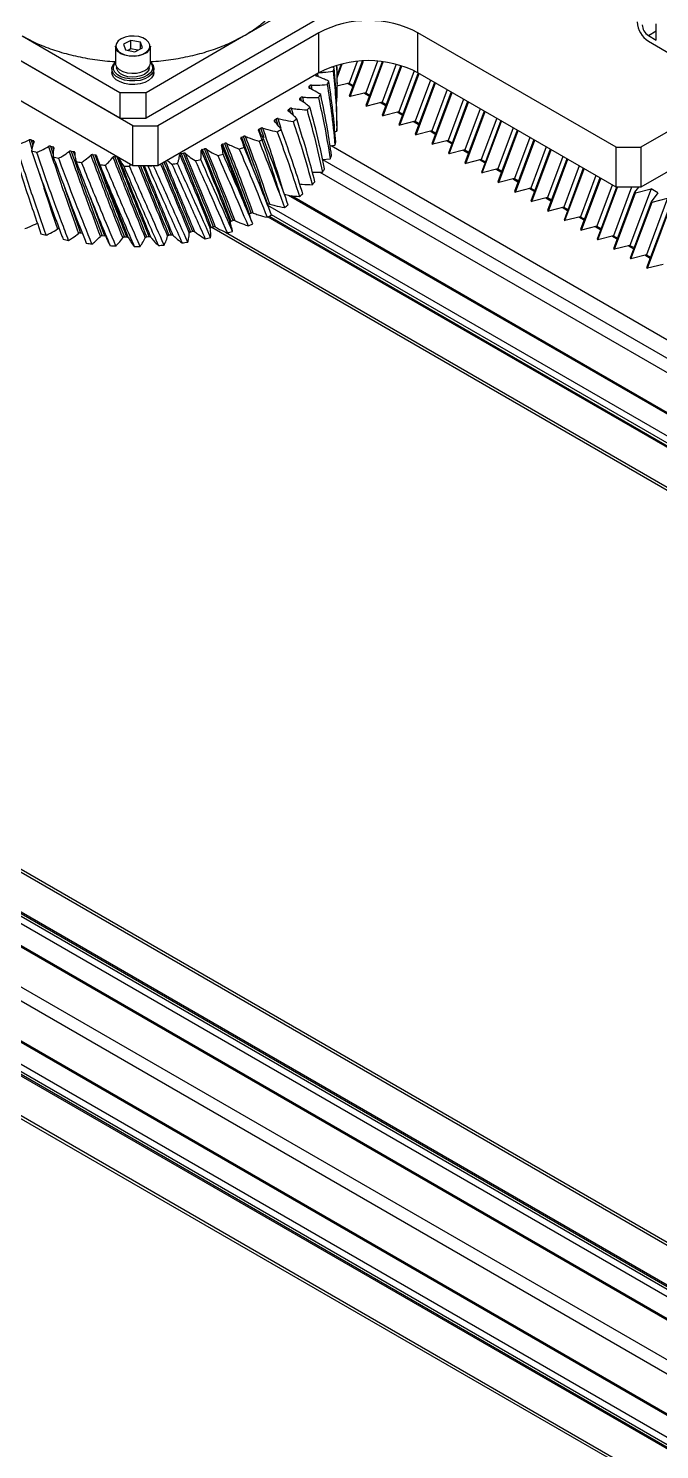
# Model space of a CAD drawing. Header units: millimetres. Extents: x 0 to 597, y 0 to 420.
# Drawn here: x 119.6 to 131.6, y 106.64 to 133.67 of the extents above; entities that cross this region are included whole.
import ezdxf

# ---------------------------------------------------------------- set-up
doc = ezdxf.new("R2010")
doc.units = ezdxf.units.MM

msp = doc.modelspace()

# ---------------------------------------------------------------- linework, layer by layer
at = {"color": 7, "linetype": 'Continuous', "lineweight": 25}
for p, q in [((123.72, 133.538), (125.576, 134.61)), ((121.584, 131.816), (117.342, 134.265)), ((121.334, 131.96), (117.592, 134.12)), ((125.576, 134.12), (121.835, 131.96)), ((136.127, 134.224), (131.248, 131.407)), ((125.12, 133.584), (122.056, 131.816)), ((123.691, 133.522), (123.706, 133.53)), ((123.706, 133.53), (123.72, 133.538)), ((125.12, 132.822), (125.12, 133.584)), ((130.777, 131.407), (127.005, 133.584)), ((127.005, 132.822), (127.005, 133.584)), ((131.389, 133.53), (131.54, 133.443)), ((131.54, 133.443), (131.54, 133.753)), ((121.584, 131.053), (117.342, 133.503)), ((119.477, 133.522), (121.334, 132.45)), ((121.251, 133.326), (121.251, 133.005)), ((121.546, 133.439), (121.403, 133.366)), ((121.403, 133.366), (121.442, 133.258)), ((121.546, 133.276), (121.493, 133.248)), ((121.727, 133.404), (121.546, 133.439)), ((121.546, 133.276), (121.546, 133.439)), ((121.676, 133.251), (121.546, 133.276)), ((121.623, 133.223), (121.765, 133.296)), ((121.765, 133.296), (121.727, 133.404)), ((121.727, 133.277), (121.727, 133.404)), ((121.835, 132.45), (123.691, 133.522)), ((121.918, 133.005), (121.918, 133.326)), ((136.127, 133.462), (131.248, 130.645)), ((131.389, 133.421), (131.88, 133.138)), ((121.442, 133.258), (121.623, 133.223)), ((125.467, 132.723), (125.567, 132.993)), ((125.852, 133.038), (125.698, 132.624)), ((125.947, 133.045), (125.699, 132.379)), ((125.717, 132.369), (125.969, 133.046)), ((126.235, 133.041), (126.012, 132.443)), ((126.325, 133.033), (126.013, 132.197)), ((126.031, 132.187), (126.345, 133.03)), ((121.184, 132.896), (121.184, 132.83)), ((121.275, 132.933), (121.275, 132.917)), ((121.894, 132.917), (121.894, 132.933)), ((121.984, 132.83), (121.984, 132.896)), ((125.12, 132.822), (122.056, 131.053)), ((125.059, 132.783), (125.062, 132.789)), ((125.414, 132.917), (125.369, 132.934)), ((125.462, 132.87), (125.462, 132.96)), ((125.544, 132.987), (125.467, 132.78)), ((125.467, 132.617), (125.467, 132.87)), ((126.595, 132.984), (126.326, 132.262)), ((126.679, 132.96), (126.328, 132.016)), ((126.345, 132.006), (126.699, 132.955)), ((126.932, 132.862), (126.641, 132.08)), ((127.009, 132.82), (126.642, 131.835)), ((126.659, 131.824), (127.027, 132.81)), ((130.777, 130.645), (127.005, 132.822)), ((121.334, 132.45), (121.835, 132.45)), ((121.334, 132.45), (121.334, 131.96)), ((121.835, 131.96), (121.835, 132.45)), ((124.932, 132.549), (124.949, 132.575)), ((124.932, 132.549), (124.936, 132.525)), ((125.698, 132.624), (125.465, 132.566)), ((125.766, 132.558), (125.665, 132.616)), ((125.698, 132.624), (125.774, 132.58)), ((127.247, 132.683), (126.955, 131.899)), ((127.323, 132.639), (126.956, 131.653)), ((126.974, 131.643), (127.341, 132.629)), ((127.561, 132.501), (127.269, 131.717)), ((127.638, 132.457), (127.27, 131.472)), ((151.852, 98.965), (94.001, 132.361)), ((124.758, 132.326), (124.78, 132.351)), ((125.699, 132.379), (125.717, 132.369)), ((126.012, 132.443), (125.717, 132.369)), ((126.08, 132.377), (125.979, 132.435)), ((126.012, 132.443), (126.088, 132.399)), ((126.013, 132.197), (126.031, 132.187)), ((126.326, 132.262), (126.031, 132.187)), ((126.394, 132.195), (126.293, 132.253)), ((126.326, 132.262), (126.403, 132.218)), ((127.288, 131.462), (127.655, 132.447)), ((127.876, 132.32), (127.583, 131.536)), ((127.952, 132.276), (127.585, 131.29)), ((127.602, 131.28), (127.969, 132.266)), ((151.852, 98.07), (93.216, 131.92)), ((151.852, 98.152), (93.263, 131.975)), ((151.852, 98.125), (93.263, 131.948)), ((121.334, 131.96), (121.835, 131.96)), ((124.279, 131.922), (124.311, 131.943)), ((124.539, 132.116), (124.566, 132.139)), ((124.539, 132.116), (124.547, 132.088)), ((126.328, 132.016), (126.345, 132.006)), ((126.641, 132.08), (126.345, 132.006)), ((126.709, 132.014), (126.608, 132.072)), ((126.641, 132.08), (126.717, 132.036)), ((128.19, 132.139), (127.898, 131.354)), ((128.266, 132.094), (127.899, 131.109)), ((127.916, 131.099), (128.284, 132.084)), ((128.504, 131.957), (128.212, 131.173)), ((128.58, 131.913), (128.213, 130.927)), ((151.852, 97.488), (92.688, 131.643)), ((151.852, 97.515), (92.735, 131.643)), ((151.852, 97.934), (93.216, 131.784)), ((121.584, 131.816), (122.056, 131.816)), ((121.584, 131.053), (121.584, 131.816)), ((122.056, 131.816), (122.056, 131.053)), ((123.981, 131.748), (124.017, 131.767)), ((125.425, 131.701), (125.466, 131.71)), ((125.467, 131.761), (125.467, 131.811)), ((126.642, 131.835), (126.659, 131.824)), ((126.955, 131.899), (126.659, 131.824)), ((127.023, 131.832), (126.922, 131.89)), ((126.955, 131.899), (127.031, 131.855)), ((126.956, 131.653), (126.974, 131.643)), ((127.269, 131.717), (126.974, 131.643)), ((127.337, 131.651), (127.236, 131.709)), ((127.269, 131.717), (127.345, 131.673)), ((128.231, 130.917), (128.598, 131.903)), ((128.818, 131.776), (128.526, 130.992)), ((128.895, 131.732), (128.527, 130.746)), ((128.545, 130.736), (128.912, 131.722)), ((119.648, 131.545), (119.688, 131.53)), ((120.018, 131.425), (120.061, 131.413)), ((122.904, 131.362), (122.949, 131.373)), ((123.289, 131.466), (123.331, 131.479)), ((123.649, 131.595), (123.688, 131.611)), ((125.335, 131.431), (125.428, 131.445)), ((154.329, 114.708), (125.355, 131.434)), ((127.27, 131.472), (127.288, 131.462)), ((127.583, 131.536), (127.288, 131.462)), ((127.651, 131.469), (127.551, 131.528)), ((127.583, 131.536), (127.66, 131.492)), ((129.133, 131.594), (128.84, 130.81)), ((129.209, 131.55), (128.842, 130.565)), ((128.859, 130.554), (129.227, 131.54)), ((129.447, 131.413), (129.155, 130.629)), ((129.523, 131.369), (129.156, 130.383)), ((130.777, 131.407), (131.248, 131.407)), ((130.777, 130.645), (130.777, 131.407)), ((131.248, 131.407), (131.248, 130.645)), ((120.41, 131.331), (120.455, 131.322)), ((120.818, 131.265), (120.865, 131.259)), ((121.017, 130.917), (120.892, 131.242)), ((121.237, 131.227), (121.286, 131.224)), ((121.289, 131.224), (121.286, 131.224)), ((122.239, 131.159), (122.325, 131.085)), ((122.501, 131.286), (122.547, 131.293)), ((125.192, 131.173), (125.336, 131.185)), ((127.585, 131.29), (127.602, 131.28)), ((127.898, 131.354), (127.602, 131.28)), ((127.966, 131.288), (127.865, 131.346)), ((127.898, 131.354), (127.974, 131.31)), ((127.899, 131.109), (127.916, 131.099)), ((128.212, 131.173), (127.916, 131.099)), ((128.28, 131.107), (128.179, 131.165)), ((128.212, 131.173), (128.288, 131.129)), ((129.174, 130.373), (129.541, 131.359)), ((129.761, 131.231), (129.469, 130.447)), ((129.838, 131.187), (129.47, 130.202)), ((129.488, 130.192), (129.855, 131.177)), ((151.783, 96.499), (91.915, 131.06)), ((121.519, 131.044), (121.545, 131.076)), ((122.056, 131.053), (121.584, 131.053)), ((123.414, 131.083), (123.429, 131.046)), ((128.213, 130.927), (128.231, 130.917)), ((128.526, 130.992), (128.231, 130.917)), ((128.594, 130.925), (128.493, 130.983)), ((128.526, 130.992), (128.603, 130.948)), ((130.075, 131.05), (129.783, 130.266)), ((130.152, 131.006), (129.785, 130.02)), ((129.802, 130.01), (130.169, 130.996)), ((130.39, 130.869), (130.098, 130.084)), ((128.527, 130.746), (128.545, 130.736)), ((128.84, 130.81), (128.545, 130.736)), ((128.908, 130.744), (128.808, 130.802)), ((128.84, 130.81), (128.917, 130.766)), ((128.842, 130.565), (128.859, 130.554)), ((129.155, 130.629), (128.859, 130.554)), ((129.223, 130.562), (129.122, 130.621)), ((129.155, 130.629), (129.231, 130.585)), ((130.466, 130.825), (130.099, 129.839)), ((130.116, 129.829), (130.484, 130.814)), ((130.704, 130.687), (130.412, 129.903)), ((130.781, 130.645), (130.413, 129.657)), ((130.431, 129.647), (130.802, 130.645)), ((131.07, 130.645), (130.726, 129.722)), ((131.248, 130.645), (130.777, 130.645)), ((131.441, 130.616), (131.04, 129.54)), ((131.199, 130.645), (131.128, 130.551)), ((131.146, 130.541), (131.441, 130.616)), ((131.571, 130.541), (131.441, 130.616)), ((151.783, 95.742), (91.915, 130.304)), ((121.273, 130.261), (121.259, 130.295)), ((124.147, 130.302), (151.852, 114.309)), ((124.538, 130.496), (151.807, 114.754)), ((124.602, 130.486), (151.783, 114.795)), ((129.156, 130.383), (129.174, 130.373)), ((129.469, 130.447), (129.174, 130.373)), ((129.537, 130.381), (129.436, 130.439)), ((129.469, 130.447), (129.545, 130.403)), ((131.128, 130.551), (130.727, 129.476)), ((130.745, 129.466), (131.146, 130.541)), ((131.442, 130.37), (131.042, 129.295)), ((131.059, 129.284), (131.46, 130.36)), ((131.146, 130.541), (131.128, 130.551)), ((131.755, 130.434), (131.355, 129.359)), ((131.571, 130.541), (131.442, 130.37)), ((131.46, 130.36), (131.442, 130.37)), ((131.46, 130.36), (131.755, 130.434)), ((151.807, 95.702), (91.938, 130.263)), ((123.394, 130.076), (123.435, 129.974)), ((123.836, 130.152), (123.799, 130.135)), ((124.154, 130.081), (151.783, 114.131)), ((124.179, 130.094), (151.807, 114.145)), ((124.217, 130.126), (151.807, 114.199)), ((129.47, 130.202), (129.488, 130.192)), ((129.783, 130.266), (129.488, 130.192)), ((129.851, 130.199), (129.75, 130.258)), ((129.783, 130.266), (129.86, 130.222)), ((129.785, 130.02), (129.802, 130.01)), ((130.098, 130.084), (129.802, 130.01)), ((130.166, 130.018), (130.065, 130.076)), ((130.098, 130.084), (130.174, 130.04)), ((131.757, 130.189), (131.356, 129.113)), ((131.373, 129.103), (131.774, 130.178)), ((151.852, 95.256), (92.056, 129.776)), ((120.634, 129.767), (120.587, 129.774)), ((122.725, 129.8), (122.679, 129.792)), ((123.119, 129.892), (123.075, 129.88)), ((123.087, 129.884), (151.817, 113.298)), ((123.491, 130.01), (123.45, 129.995)), ((123.865, 129.947), (123.848, 129.994)), ((130.099, 129.839), (130.116, 129.829)), ((130.412, 129.903), (130.116, 129.829)), ((130.48, 129.837), (130.379, 129.895)), ((130.412, 129.903), (130.488, 129.859)), ((151.783, 95.078), (91.915, 129.64)), ((151.807, 95.146), (91.938, 129.708)), ((151.807, 95.092), (91.938, 129.653)), ((121.049, 129.716), (121.001, 129.72)), ((121.471, 129.694), (121.423, 129.695)), ((121.896, 129.701), (121.848, 129.698)), ((122.316, 129.736), (122.268, 129.731)), ((130.413, 129.657), (130.431, 129.647)), ((130.726, 129.722), (130.431, 129.647)), ((130.794, 129.655), (130.693, 129.713)), ((130.726, 129.722), (130.802, 129.678)), ((130.727, 129.476), (130.745, 129.466)), ((131.04, 129.54), (130.745, 129.466)), ((131.108, 129.474), (131.008, 129.532)), ((131.04, 129.54), (131.117, 129.496)), ((131.042, 129.295), (131.059, 129.284)), ((131.355, 129.359), (131.059, 129.284)), ((131.423, 129.292), (131.322, 129.351)), ((131.355, 129.359), (131.431, 129.315)), ((131.356, 129.113), (131.373, 129.103)), ((131.669, 129.177), (131.373, 129.103)), ((151.783, 94.322), (91.915, 128.883)), ((91.949, 128.807), (151.817, 94.245))]:
    msp.add_line(p, q, dxfattribs=at)
at = {"color": 8, "linetype": 'Continuous', "lineweight": 25}
for p, q in [((131.389, 133.53), (131.54, 133.617)), ((125.076, 132.761), (125.072, 132.795)), ((125.108, 132.748), (125.102, 132.812)), ((124.958, 132.519), (124.949, 132.575)), ((124.995, 132.5), (124.982, 132.588)), ((151.852, 98.909), (93.918, 132.353)), ((124.794, 132.283), (124.78, 132.351)), ((124.837, 132.255), (124.815, 132.361)), ((124.279, 131.922), (124.293, 131.876)), ((124.349, 131.818), (124.311, 131.943)), ((124.406, 131.761), (124.349, 131.949)), ((124.589, 132.052), (124.566, 132.139)), ((124.639, 132.01), (124.603, 132.147)), ((123.981, 131.748), (124.006, 131.675)), ((124.079, 131.582), (124.017, 131.767)), ((119.609, 131.544), (119.663, 131.367)), ((119.648, 131.545), (119.68, 131.442)), ((119.699, 131.497), (119.688, 131.53)), ((120.018, 131.425), (120.07, 131.27)), ((120.076, 131.368), (120.061, 131.413)), ((123.272, 131.446), (123.414, 131.083)), ((123.649, 131.595), (123.849, 131.051)), ((151.852, 96.731), (92.032, 131.265)), ((120.481, 131.252), (120.455, 131.322)), ((125.194, 131.174), (151.901, 115.756)), ((125.14, 130.932), (151.783, 115.552)), ((121.049, 129.716), (120.762, 130.48)), ((121.502, 129.68), (121.273, 130.261)), ((123.347, 129.79), (151.783, 113.374))]:
    msp.add_line(p, q, dxfattribs=at)
at = {"color": 7, "linetype": 'Continuous', "lineweight": 25, "flags": 128}
for points in [[(121.918, 133.326), (121.914, 133.299), (121.89, 133.249), (121.842, 133.204), (121.776, 133.168), (121.695, 133.144), (121.606, 133.134), (121.516, 133.137), (121.43, 133.155), (121.356, 133.185), (121.299, 133.226), (121.263, 133.274), (121.251, 133.326)], [(121.519, 133.516), (121.435, 133.499), (121.362, 133.469), (121.306, 133.43), (121.27, 133.382), (121.258, 133.332), (121.27, 133.281), (121.305, 133.234), (121.361, 133.194), (121.433, 133.164), (121.517, 133.147), (121.606, 133.143), (121.693, 133.153), (121.772, 133.177), (121.837, 133.212), (121.884, 133.256), (121.908, 133.305), (121.908, 133.356), (121.884, 133.406), (121.838, 133.45), (121.773, 133.485), (121.694, 133.509), (121.607, 133.519), (121.519, 133.516)], [(121.918, 133.023), (121.929, 133.013), (121.968, 132.96), (121.984, 132.903), (121.975, 132.845), (121.941, 132.791), (121.884, 132.743), (121.809, 132.705), (121.72, 132.678), (121.622, 132.666), (121.522, 132.668), (121.425, 132.684), (121.339, 132.713), (121.268, 132.754), (121.217, 132.804), (121.189, 132.86), (121.186, 132.917), (121.208, 132.974), (121.251, 133.023)], [(121.918, 133.015), (121.943, 132.978), (121.957, 132.924), (121.949, 132.87), (121.917, 132.82), (121.864, 132.775), (121.794, 132.739), (121.711, 132.715), (121.619, 132.703), (121.526, 132.705), (121.436, 132.72), (121.355, 132.747), (121.289, 132.785), (121.242, 132.832), (121.216, 132.884), (121.213, 132.938), (121.233, 132.99), (121.251, 133.015)], [(121.251, 133.005), (121.254, 132.979), (121.278, 132.928), (121.325, 132.883), (121.391, 132.848), (121.472, 132.823), (121.561, 132.813), (121.651, 132.816)], [(121.651, 132.816), (121.737, 132.834), (121.811, 132.864), (121.869, 132.904), (121.905, 132.952), (121.918, 133.004), (121.918, 133.005)], [(121.984, 132.83), (121.975, 132.78), (121.941, 132.726), (121.884, 132.678), (121.809, 132.639), (121.72, 132.613), (121.622, 132.601), (121.522, 132.602), (121.425, 132.618), (121.339, 132.648), (121.268, 132.689), (121.217, 132.739), (121.189, 132.794), (121.184, 132.83)], [(121.894, 132.917), (121.886, 132.877), (121.855, 132.831), (121.803, 132.791), (121.735, 132.761), (121.655, 132.744), (121.569, 132.739), (121.485, 132.748), (121.409, 132.77), (121.346, 132.804), (121.301, 132.846), (121.278, 132.894), (121.275, 132.917)]]:
    msp.add_lwpolyline(points, dxfattribs=at)
at = {"color": 7, "linetype": 'Continuous', "lineweight": 25}
for centre, radius, start, end in [((126.063, 131.774), 2.041, 62.4913, 117.5087), ((131.638, 133.81), 0.461, 182.6042, 237.3955), ((131.528, 133.746), 0.256, 182.6069, 237.3927), ((126.063, 131.012), 2.041, 62.4913, 117.5087), ((124.05, 133.31), 1.42, 341.2618, 343.9105), ((123.852, 133.395), 1.635, 330.8048, 333.2198), ((123.56, 133.584), 1.983, 321.5002, 323.6183), ((122.881, 134.291), 2.966, 306.211, 307.8325), ((123.236, 133.875), 2.419, 313.3334, 315.1914), ((122.536, 134.807), 3.587, 299.959, 301.387), ((124.181, 131.761), 1.285, 357.7308, 0.008), ((121.979, 135.994), 4.901, 289.3907, 290.5513), ((122.231, 135.387), 4.243, 294.4024, 295.6797), ((124.108, 131.77), 1.36, 346.1505, 348.8754), ((121.276, 136.242), 5.163, 251.7326, 252.8565), ((121.449, 136.863), 5.808, 256.2558, 257.2907), ((121.539, 137.322), 6.275, 260.4991, 261.4819), ((121.604, 137.512), 6.467, 276.4021, 277.3651), ((121.665, 137.121), 6.072, 280.4952, 281.4996), ((121.788, 136.59), 5.526, 284.7926, 285.8634), ((123.948, 131.825), 1.529, 335.2582, 337.7807), ((121.578, 137.643), 6.599, 264.5561, 265.5062), ((121.584, 137.739), 6.695, 268.5048, 269.448), ((121.586, 137.72), 6.676, 272.4313, 273.0904), ((123.695, 131.964), 1.817, 325.4346, 327.6815), ((123.377, 132.214), 2.222, 316.7793, 318.7424), ((122.685, 133.044), 3.306, 302.6042, 304.1125), ((123.036, 132.571), 2.717, 309.2168, 310.9361), ((122.358, 133.604), 3.955, 296.7633, 298.1015), ((121.361, 134.995), 5.453, 253.7562, 254.838), ((121.861, 134.818), 5.268, 286.7655, 287.8706), ((122.081, 134.204), 4.616, 291.5297, 292.7374), ((121.5, 135.575), 6.049, 258.1482, 259.1542), ((121.551, 135.879), 6.357, 262.2893, 263.2675), ((121.58, 136.141), 6.621, 266.2933, 267.2442), ((121.585, 136.188), 6.669, 270.2219, 271.1689), ((121.592, 136.099), 6.58, 274.161, 275.1148), ((121.627, 135.813), 6.291, 278.1752, 279.1572), ((121.709, 135.384), 5.854, 282.3495, 283.3788)]:
    msp.add_arc(centre, radius, start, end, dxfattribs=at)
for points, knots in [([(123.72, 133.538), (123.807, 133.594), (123.983, 133.704), (124.196, 133.893), (124.368, 134.095), (124.49, 134.309), (124.56, 134.495), (124.569, 134.608), (124.572, 134.648)], [0, 0, 0, 0, 0.181088, 0.362175, 0.543261, 0.72435, 0.905436, 1, 1, 1, 1]), ([(119.477, 133.522), (119.573, 133.471), (119.764, 133.37), (120.092, 133.247), (120.442, 133.147), (120.812, 133.078), (121.085, 133.041), (121.233, 133.036), (121.251, 133.035)], [0, 0, 0, 0, 0.194495, 0.38899, 0.583486, 0.77798, 0.972476, 1, 1, 1, 1]), ([(121.918, 133.035), (121.936, 133.036), (122.084, 133.041), (122.356, 133.078), (122.726, 133.147), (123.076, 133.247), (123.404, 133.37), (123.596, 133.471), (123.691, 133.522)], [0, 0, 0, 0, 0.027525, 0.222019, 0.416515, 0.611009, 0.805504, 1, 1, 1, 1]), ([(125.059, 132.783), (125.059, 132.782), (125.058, 132.78), (125.058, 132.777), (125.059, 132.773), (125.061, 132.77), (125.064, 132.768), (125.068, 132.765), (125.072, 132.763), (125.074, 132.762)], [0, 0, 0, 0, 0.132915, 0.265718, 0.398621, 0.531523, 0.664346, 0.797232, 1, 1, 1, 1]), ([(125.312, 132.658), (125.285, 132.672), (125.21, 132.71), (125.127, 132.742), (125.074, 132.762)], [0, 0, 0, 0, 0.361471, 1, 1, 1, 1]), ([(125.13, 132.827), (125.156, 132.828), (125.245, 132.834), (125.332, 132.846), (125.394, 132.854)], [0, 0, 0, 0, 0.290815, 1, 1, 1, 1]), ([(125.394, 132.854), (125.411, 132.688), (125.449, 132.305), (125.46, 131.925), (125.466, 131.71)], [0, 0, 0, 0, 0.4355533, 1, 1, 1, 1]), ([(125.466, 131.811), (125.465, 131.964), (125.462, 132.332), (125.432, 132.701), (125.414, 132.917)], [0, 0, 0, 0, 0.416373, 1, 1, 1, 1]), ([(125.459, 132.959), (125.463, 132.846), (125.471, 132.618), (125.462, 132.391), (125.457, 132.276)], [0, 0, 0, 0, 0.4962481, 1, 1, 1, 1]), ([(124.932, 132.549), (124.932, 132.548), (124.931, 132.546), (124.93, 132.543), (124.93, 132.54), (124.931, 132.537), (124.934, 132.534), (124.937, 132.53), (124.94, 132.529), (124.942, 132.527)], [0, 0, 0, 0, 0.132878, 0.265791, 0.398617, 0.531487, 0.66439, 0.797242, 1, 1, 1, 1]), ([(125.157, 132.408), (125.133, 132.423), (125.066, 132.466), (124.991, 132.504), (124.942, 132.527)], [0, 0, 0, 0, 0.36147, 1, 1, 1, 1]), ([(124.982, 132.588), (124.98, 132.588), (124.976, 132.588), (124.971, 132.587), (124.965, 132.586), (124.961, 132.584), (124.956, 132.582), (124.952, 132.579), (124.95, 132.577), (124.949, 132.575)], [0, 0, 0, 0, 0.132815, 0.265739, 0.398513, 0.531432, 0.664441, 0.797208, 1, 1, 1, 1]), ([(124.982, 132.588), (125.018, 132.588), (125.117, 132.587), (125.216, 132.593), (125.279, 132.597)], [0, 0, 0, 0, 0.361481, 1, 1, 1, 1]), ([(125.279, 132.597), (125.307, 132.429), (125.371, 132.043), (125.407, 131.661), (125.428, 131.445)], [0, 0, 0, 0, 0.435554, 1, 1, 1, 1]), ([(125.442, 131.508), (125.429, 131.674), (125.4, 132.056), (125.344, 132.441), (125.312, 132.658)], [0, 0, 0, 0, 0.435554, 1, 1, 1, 1]), ([(124.758, 132.326), (124.757, 132.325), (124.756, 132.323), (124.754, 132.32), (124.754, 132.317), (124.755, 132.313), (124.756, 132.31), (124.759, 132.307), (124.762, 132.305), (124.764, 132.303)], [0, 0, 0, 0, 0.132785, 0.265649, 0.398631, 0.5315, 0.664349, 0.797196, 1, 1, 1, 1]), ([(124.952, 132.17), (124.932, 132.187), (124.874, 132.234), (124.807, 132.276), (124.764, 132.303)], [0, 0, 0, 0, 0.361475, 1, 1, 1, 1]), ([(124.815, 132.361), (124.813, 132.361), (124.809, 132.361), (124.804, 132.361), (124.798, 132.36), (124.793, 132.359), (124.789, 132.357), (124.784, 132.354), (124.782, 132.352), (124.78, 132.351)], [0, 0, 0, 0, 0.132901, 0.265731, 0.398606, 0.531479, 0.664373, 0.797263, 1, 1, 1, 1]), ([(124.815, 132.361), (124.851, 132.358), (124.949, 132.35), (125.049, 132.35), (125.112, 132.35)], [0, 0, 0, 0, 0.361464, 1, 1, 1, 1]), ([(125.112, 132.35), (125.151, 132.179), (125.239, 131.788), (125.301, 131.402), (125.336, 131.185)], [0, 0, 0, 0, 0.4355539, 1, 1, 1, 1]), ([(125.363, 131.246), (125.339, 131.414), (125.285, 131.799), (125.203, 132.188), (125.157, 132.408)], [0, 0, 0, 0, 0.4355527, 1, 1, 1, 1]), ([(124.279, 131.922), (124.278, 131.921), (124.276, 131.92), (124.273, 131.917), (124.271, 131.914), (124.271, 131.911), (124.271, 131.907), (124.272, 131.904), (124.274, 131.901), (124.275, 131.9)], [0, 0, 0, 0, 0.132842, 0.265626, 0.398586, 0.531405, 0.664265, 0.797204, 1, 1, 1, 1]), ([(124.349, 131.949), (124.347, 131.949), (124.343, 131.95), (124.338, 131.95), (124.332, 131.95), (124.327, 131.95), (124.322, 131.948), (124.316, 131.947), (124.313, 131.945), (124.311, 131.943)], [0, 0, 0, 0, 0.132925, 0.26577, 0.398571, 0.53147, 0.664315, 0.797212, 1, 1, 1, 1]), ([(124.349, 131.949), (124.382, 131.941), (124.475, 131.92), (124.572, 131.906), (124.633, 131.898)], [0, 0, 0, 0, 0.361469, 1, 1, 1, 1]), ([(124.539, 132.116), (124.538, 132.115), (124.536, 132.113), (124.534, 132.11), (124.533, 132.107), (124.533, 132.104), (124.534, 132.101), (124.536, 132.097), (124.539, 132.095), (124.54, 132.093)], [0, 0, 0, 0, 0.132853, 0.265691, 0.398571, 0.531474, 0.664374, 0.797234, 1, 1, 1, 1]), ([(124.7, 131.948), (124.683, 131.966), (124.636, 132.017), (124.577, 132.063), (124.54, 132.093)], [0, 0, 0, 0, 0.361473, 1, 1, 1, 1]), ([(124.603, 132.147), (124.601, 132.147), (124.598, 132.148), (124.592, 132.148), (124.586, 132.147), (124.581, 132.146), (124.576, 132.145), (124.571, 132.142), (124.568, 132.14), (124.566, 132.139)], [0, 0, 0, 0, 0.132838, 0.265829, 0.39861, 0.531527, 0.664473, 0.797308, 1, 1, 1, 1]), ([(124.603, 132.147), (124.638, 132.142), (124.734, 132.127), (124.833, 132.12), (124.896, 132.115)], [0, 0, 0, 0, 0.361472, 1, 1, 1, 1]), ([(125.048, 130.748), (125.003, 130.921), (124.9, 131.316), (124.772, 131.72), (124.7, 131.948)], [0, 0, 0, 0, 0.4355538, 1, 1, 1, 1]), ([(124.896, 132.115), (124.945, 131.942), (125.056, 131.544), (125.143, 131.153), (125.192, 130.933)], [0, 0, 0, 0, 0.435554, 1, 1, 1, 1]), ([(125.231, 130.992), (125.196, 131.162), (125.117, 131.551), (125.012, 131.947), (124.952, 132.17)], [0, 0, 0, 0, 0.435553, 1, 1, 1, 1]), ([(123.981, 131.748), (123.98, 131.747), (123.977, 131.746), (123.974, 131.743), (123.972, 131.74), (123.97, 131.737), (123.97, 131.734), (123.97, 131.73), (123.972, 131.727), (123.973, 131.726)], [0, 0, 0, 0, 0.132929, 0.265698, 0.398661, 0.531454, 0.664337, 0.79716, 1, 1, 1, 1]), ([(124.069, 131.563), (124.06, 131.583), (124.034, 131.639), (123.997, 131.692), (123.973, 131.726)], [0, 0, 0, 0, 0.361478, 1, 1, 1, 1]), ([(123.973, 131.726), (124.057, 131.486), (124.207, 131.059), (124.339, 130.642), (124.396, 130.458)], [0, 0, 0, 0, 0.559956, 1, 1, 1, 1]), ([(124.055, 131.769), (124.054, 131.77), (124.05, 131.771), (124.045, 131.772), (124.04, 131.772), (124.034, 131.772), (124.029, 131.771), (124.023, 131.769), (124.019, 131.768), (124.017, 131.767)], [0, 0, 0, 0, 0.132863, 0.26568, 0.398648, 0.531531, 0.664283, 0.797132, 1, 1, 1, 1]), ([(124.055, 131.769), (124.087, 131.76), (124.175, 131.733), (124.268, 131.712), (124.328, 131.699)], [0, 0, 0, 0, 0.361474, 1, 1, 1, 1]), ([(124.405, 131.745), (124.391, 131.764), (124.354, 131.817), (124.306, 131.868), (124.275, 131.9)], [0, 0, 0, 0, 0.361476, 1, 1, 1, 1]), ([(124.328, 131.699), (124.394, 131.518), (124.548, 131.101), (124.68, 130.696), (124.754, 130.467)], [0, 0, 0, 0, 0.4355548, 1, 1, 1, 1]), ([(124.816, 130.519), (124.762, 130.695), (124.636, 131.098), (124.488, 131.511), (124.405, 131.745)], [0, 0, 0, 0, 0.435553, 1, 1, 1, 1]), ([(124.633, 131.898), (124.691, 131.72), (124.825, 131.314), (124.935, 130.916), (124.997, 130.692)], [0, 0, 0, 0, 0.4355544, 1, 1, 1, 1]), ([(119.272, 131.484), (119.351, 131.231), (119.53, 130.649), (119.725, 130.081), (119.835, 129.76)], [0, 0, 0, 0, 0.435554, 1, 1, 1, 1]), ([(119.362, 131.447), (119.393, 131.458), (119.479, 131.487), (119.558, 131.522), (119.609, 131.544)], [0, 0, 0, 0, 0.361462, 1, 1, 1, 1]), ([(119.934, 129.732), (119.848, 129.978), (119.65, 130.542), (119.466, 131.121), (119.362, 131.447)], [0, 0, 0, 0, 0.4355532, 1, 1, 1, 1]), ([(119.648, 131.545), (119.646, 131.546), (119.643, 131.547), (119.638, 131.548), (119.632, 131.548), (119.626, 131.548), (119.621, 131.548), (119.615, 131.546), (119.611, 131.545), (119.609, 131.544)], [0, 0, 0, 0, 0.132816, 0.26568, 0.39852, 0.531395, 0.664292, 0.797176, 1, 1, 1, 1]), ([(119.703, 131.509), (119.695, 131.489), (119.673, 131.433), (119.664, 131.376), (119.657, 131.339)], [0, 0, 0, 0, 0.3614649, 1, 1, 1, 1]), ([(119.703, 131.509), (119.704, 131.51), (119.704, 131.512), (119.704, 131.516), (119.703, 131.519), (119.701, 131.522), (119.699, 131.525), (119.695, 131.528), (119.691, 131.529), (119.688, 131.53)], [0, 0, 0, 0, 0.132864, 0.265698, 0.398578, 0.531481, 0.664354, 0.79721, 1, 1, 1, 1]), ([(119.754, 131.308), (119.783, 131.321), (119.862, 131.355), (119.934, 131.396), (119.979, 131.421)], [0, 0, 0, 0, 0.361477, 1, 1, 1, 1]), ([(120.018, 131.425), (120.016, 131.426), (120.013, 131.426), (120.007, 131.427), (120.002, 131.427), (119.996, 131.427), (119.991, 131.426), (119.985, 131.424), (119.981, 131.422), (119.979, 131.421)], [0, 0, 0, 0, 0.132876, 0.26577, 0.398635, 0.531493, 0.664379, 0.797291, 1, 1, 1, 1]), ([(119.979, 131.421), (120.083, 131.109), (120.269, 130.55), (120.464, 130.006), (120.55, 129.767)], [0, 0, 0, 0, 0.559955, 1, 1, 1, 1]), ([(120.08, 131.393), (120.08, 131.394), (120.081, 131.397), (120.08, 131.4), (120.078, 131.403), (120.076, 131.406), (120.072, 131.408), (120.068, 131.411), (120.064, 131.412), (120.061, 131.413)], [0, 0, 0, 0, 0.13282, 0.265713, 0.398551, 0.531432, 0.664303, 0.79719, 1, 1, 1, 1]), ([(120.08, 131.393), (120.076, 131.373), (120.066, 131.316), (120.068, 131.258), (120.07, 131.221)], [0, 0, 0, 0, 0.361481, 1, 1, 1, 1]), ([(122.987, 131.367), (122.985, 131.368), (122.983, 131.37), (122.978, 131.372), (122.973, 131.373), (122.968, 131.374), (122.962, 131.374), (122.956, 131.374), (122.951, 131.373), (122.949, 131.373)], [0, 0, 0, 0, 0.132872, 0.26573, 0.398627, 0.531441, 0.664309, 0.797148, 1, 1, 1, 1]), ([(123.491, 130.01), (123.393, 130.261), (123.218, 130.709), (123.031, 131.17), (122.949, 131.373)], [0, 0, 0, 0, 0.559963, 1, 1, 1, 1]), ([(122.987, 131.367), (123.011, 131.352), (123.077, 131.309), (123.152, 131.271), (123.199, 131.247)], [0, 0, 0, 0, 0.361473, 1, 1, 1, 1]), ([(123.53, 130.008), (123.432, 130.259), (123.257, 130.705), (123.069, 131.165), (122.987, 131.367)], [0, 0, 0, 0, 0.559964, 1, 1, 1, 1]), ([(123.289, 131.466), (123.287, 131.465), (123.284, 131.464), (123.28, 131.462), (123.276, 131.459), (123.274, 131.457), (123.272, 131.454), (123.271, 131.45), (123.271, 131.447), (123.272, 131.446)], [0, 0, 0, 0, 0.132843, 0.26564, 0.398621, 0.531436, 0.664336, 0.797191, 1, 1, 1, 1]), ([(123.299, 131.274), (123.298, 131.295), (123.296, 131.352), (123.281, 131.409), (123.272, 131.446)], [0, 0, 0, 0, 0.361476, 1, 1, 1, 1]), ([(123.289, 131.466), (123.388, 131.214), (123.564, 130.764), (123.727, 130.327), (123.799, 130.135)], [0, 0, 0, 0, 0.5599547, 1, 1, 1, 1]), ([(123.37, 131.477), (123.368, 131.477), (123.365, 131.479), (123.36, 131.48), (123.355, 131.481), (123.35, 131.482), (123.344, 131.482), (123.338, 131.481), (123.333, 131.48), (123.331, 131.479)], [0, 0, 0, 0, 0.132889, 0.265732, 0.398608, 0.531451, 0.664279, 0.797188, 1, 1, 1, 1]), ([(123.836, 130.152), (123.746, 130.397), (123.584, 130.833), (123.408, 131.282), (123.331, 131.479)], [0, 0, 0, 0, 0.559963, 1, 1, 1, 1]), ([(123.37, 131.477), (123.397, 131.463), (123.471, 131.425), (123.553, 131.392), (123.606, 131.371)], [0, 0, 0, 0, 0.361469, 1, 1, 1, 1]), ([(123.875, 130.154), (123.785, 130.397), (123.623, 130.832), (123.447, 131.28), (123.37, 131.477)], [0, 0, 0, 0, 0.559963, 1, 1, 1, 1]), ([(123.606, 131.371), (123.687, 131.18), (123.873, 130.74), (124.043, 130.314), (124.139, 130.073)], [0, 0, 0, 0, 0.4355534, 1, 1, 1, 1]), ([(123.649, 131.595), (123.648, 131.594), (123.645, 131.593), (123.641, 131.591), (123.638, 131.588), (123.636, 131.585), (123.635, 131.582), (123.635, 131.578), (123.636, 131.575), (123.637, 131.574)], [0, 0, 0, 0, 0.13299, 0.265876, 0.398698, 0.531571, 0.664442, 0.797179, 1, 1, 1, 1]), ([(123.699, 131.405), (123.694, 131.426), (123.68, 131.483), (123.653, 131.538), (123.637, 131.574)], [0, 0, 0, 0, 0.361469, 1, 1, 1, 1]), ([(124.018, 130.632), (123.963, 130.767), (123.846, 131.059), (123.73, 131.35), (123.668, 131.506)], [0, 0, 0, 0, 0.464259, 1, 1, 1, 1]), ([(123.728, 131.611), (123.726, 131.612), (123.723, 131.613), (123.718, 131.614), (123.712, 131.615), (123.707, 131.615), (123.701, 131.615), (123.695, 131.614), (123.691, 131.612), (123.688, 131.611)], [0, 0, 0, 0, 0.132871, 0.265748, 0.39862, 0.531422, 0.664305, 0.797297, 1, 1, 1, 1]), ([(124.15, 130.317), (124.068, 130.556), (123.923, 130.982), (123.76, 131.419), (123.688, 131.611)], [0, 0, 0, 0, 0.5599625, 1, 1, 1, 1]), ([(124.221, 130.116), (124.149, 130.3), (123.984, 130.723), (123.802, 131.159), (123.699, 131.405)], [0, 0, 0, 0, 0.435553, 1, 1, 1, 1]), ([(123.728, 131.611), (123.757, 131.599), (123.839, 131.567), (123.927, 131.54), (123.983, 131.523)], [0, 0, 0, 0, 0.361473, 1, 1, 1, 1]), ([(124.189, 130.321), (124.107, 130.559), (123.962, 130.984), (123.799, 131.419), (123.728, 131.611)], [0, 0, 0, 0, 0.559963, 1, 1, 1, 1]), ([(123.983, 131.523), (124.058, 131.337), (124.229, 130.909), (124.381, 130.494), (124.467, 130.259)], [0, 0, 0, 0, 0.435554, 1, 1, 1, 1]), ([(124.539, 130.307), (124.476, 130.487), (124.329, 130.899), (124.163, 131.324), (124.069, 131.563)], [0, 0, 0, 0, 0.4355533, 1, 1, 1, 1]), ([(119.657, 131.339), (119.742, 131.091), (119.927, 130.55), (120.131, 129.992), (120.247, 129.681), (120.257, 129.654)], [0, 0, 0, 0, 0.435551, 0.952266, 1, 1, 1, 1]), ([(120.362, 129.634), (120.317, 129.751), (120.181, 130.108), (119.977, 130.665), (119.823, 131.11), (119.754, 131.308)], [0, 0, 0, 0, 0.214281, 0.649829, 1, 1, 1, 1]), ([(120.07, 131.221), (120.122, 131.078), (120.264, 130.693), (120.473, 130.145), (120.632, 129.744), (120.698, 129.579)], [0, 0, 0, 0, 0.25706, 0.692607, 1, 1, 1, 1]), ([(120.172, 131.197), (120.198, 131.212), (120.27, 131.251), (120.332, 131.296), (120.372, 131.325)], [0, 0, 0, 0, 0.3614733, 1, 1, 1, 1]), ([(120.806, 129.565), (120.712, 129.799), (120.516, 130.286), (120.307, 130.835), (120.19, 131.147), (120.172, 131.197)], [0, 0, 0, 0, 0.435549, 0.909493, 1, 1, 1, 1]), ([(120.41, 131.331), (120.408, 131.332), (120.404, 131.332), (120.399, 131.332), (120.393, 131.332), (120.388, 131.331), (120.383, 131.33), (120.377, 131.328), (120.374, 131.326), (120.372, 131.325)], [0, 0, 0, 0, 0.1329, 0.26575, 0.398582, 0.531514, 0.664297, 0.797089, 1, 1, 1, 1]), ([(120.372, 131.325), (120.481, 131.019), (120.676, 130.474), (120.877, 129.944), (120.966, 129.71)], [0, 0, 0, 0, 0.559955, 1, 1, 1, 1]), ([(120.41, 131.331), (120.518, 131.027), (120.713, 130.483), (120.913, 129.953), (121.001, 129.72)], [0, 0, 0, 0, 0.559955, 1, 1, 1, 1]), ([(120.478, 131.304), (120.478, 131.305), (120.478, 131.307), (120.477, 131.31), (120.474, 131.313), (120.471, 131.316), (120.468, 131.318), (120.462, 131.321), (120.458, 131.322), (120.455, 131.322)], [0, 0, 0, 0, 0.132906, 0.265749, 0.398591, 0.531495, 0.664347, 0.797231, 1, 1, 1, 1]), ([(120.478, 131.304), (120.479, 131.283), (120.48, 131.226), (120.494, 131.169), (120.503, 131.132)], [0, 0, 0, 0, 0.361467, 1, 1, 1, 1]), ([(120.503, 131.132), (120.596, 130.897), (120.809, 130.355), (121.028, 129.83), (121.151, 129.533)], [0, 0, 0, 0, 0.435554, 1, 1, 1, 1]), ([(120.609, 131.116), (120.632, 131.132), (120.695, 131.176), (120.748, 131.225), (120.782, 131.256)], [0, 0, 0, 0, 0.361483, 1, 1, 1, 1]), ([(121.261, 129.527), (121.166, 129.754), (120.946, 130.275), (120.731, 130.812), (120.609, 131.116)], [0, 0, 0, 0, 0.435554, 1, 1, 1, 1]), ([(120.818, 131.265), (120.816, 131.265), (120.813, 131.265), (120.807, 131.265), (120.802, 131.264), (120.797, 131.263), (120.792, 131.262), (120.787, 131.259), (120.784, 131.257), (120.782, 131.256)], [0, 0, 0, 0, 0.132978, 0.265846, 0.398593, 0.531527, 0.664432, 0.797232, 1, 1, 1, 1]), ([(120.782, 131.256), (120.895, 130.958), (121.096, 130.426), (121.3, 129.91), (121.39, 129.682)], [0, 0, 0, 0, 0.559955, 1, 1, 1, 1]), ([(120.818, 131.265), (120.93, 130.968), (121.13, 130.437), (121.334, 129.922), (121.423, 129.695)], [0, 0, 0, 0, 0.559955, 1, 1, 1, 1]), ([(120.892, 131.242), (120.892, 131.243), (120.891, 131.245), (120.889, 131.248), (120.886, 131.251), (120.883, 131.254), (120.878, 131.256), (120.873, 131.258), (120.868, 131.258), (120.865, 131.259)], [0, 0, 0, 0, 0.132898, 0.265767, 0.398594, 0.531454, 0.664305, 0.797176, 1, 1, 1, 1]), ([(121.471, 129.694), (121.358, 129.982), (121.154, 130.496), (120.954, 131.026), (120.865, 131.259)], [0, 0, 0, 0, 0.559963, 1, 1, 1, 1]), ([(120.892, 131.242), (120.897, 131.222), (120.91, 131.165), (120.935, 131.109), (120.952, 131.074)], [0, 0, 0, 0, 0.361469, 1, 1, 1, 1]), ([(120.926, 131.129), (120.975, 131.006), (121.091, 130.716), (121.206, 130.426), (121.272, 130.259)], [0, 0, 0, 0, 0.424267, 1, 1, 1, 1]), ([(121.061, 131.064), (121.08, 131.082), (121.134, 131.13), (121.176, 131.182), (121.204, 131.215)], [0, 0, 0, 0, 0.36148, 1, 1, 1, 1]), ([(121.237, 131.227), (121.236, 131.227), (121.232, 131.227), (121.226, 131.226), (121.221, 131.225), (121.216, 131.224), (121.212, 131.222), (121.207, 131.219), (121.205, 131.217), (121.204, 131.215)], [0, 0, 0, 0, 0.132903, 0.265654, 0.398632, 0.531375, 0.664297, 0.797239, 1, 1, 1, 1]), ([(121.204, 131.215), (121.318, 130.925), (121.523, 130.408), (121.728, 129.905), (121.818, 129.684)], [0, 0, 0, 0, 0.559955, 1, 1, 1, 1]), ([(121.237, 131.227), (121.351, 130.937), (121.555, 130.421), (121.758, 129.919), (121.848, 129.698)], [0, 0, 0, 0, 0.559956, 1, 1, 1, 1]), ([(121.896, 129.701), (121.782, 129.981), (121.578, 130.481), (121.375, 130.997), (121.286, 131.224)], [0, 0, 0, 0, 0.5599636, 1, 1, 1, 1]), ([(121.315, 131.209), (121.324, 131.189), (121.349, 131.134), (121.386, 131.08), (121.409, 131.046)], [0, 0, 0, 0, 0.361474, 1, 1, 1, 1]), ([(121.929, 129.689), (121.815, 129.969), (121.61, 130.468), (121.405, 130.983), (121.315, 131.209)], [0, 0, 0, 0, 0.559963, 1, 1, 1, 1]), ([(122.433, 131.098), (122.441, 131.118), (122.462, 131.174), (122.47, 131.232), (122.476, 131.268)], [0, 0, 0, 0, 0.361471, 1, 1, 1, 1]), ([(123.063, 129.689), (122.974, 129.89), (122.768, 130.351), (122.554, 130.829), (122.433, 131.098)], [0, 0, 0, 0, 0.435553, 1, 1, 1, 1]), ([(122.501, 131.286), (122.499, 131.285), (122.495, 131.285), (122.491, 131.283), (122.486, 131.281), (122.482, 131.279), (122.48, 131.276), (122.477, 131.273), (122.476, 131.27), (122.476, 131.268)], [0, 0, 0, 0, 0.13297, 0.265774, 0.398701, 0.531392, 0.664273, 0.797293, 1, 1, 1, 1]), ([(122.476, 131.268), (122.587, 131.002), (122.784, 130.526), (122.973, 130.064), (123.056, 129.861)], [0, 0, 0, 0, 0.559956, 1, 1, 1, 1]), ([(122.501, 131.286), (122.61, 131.02), (122.806, 130.544), (122.993, 130.083), (123.075, 129.88)], [0, 0, 0, 0, 0.5599555, 1, 1, 1, 1]), ([(122.584, 131.285), (122.583, 131.286), (122.581, 131.288), (122.577, 131.29), (122.572, 131.292), (122.567, 131.293), (122.561, 131.294), (122.555, 131.294), (122.55, 131.293), (122.547, 131.293)], [0, 0, 0, 0, 0.132872, 0.265738, 0.398607, 0.531475, 0.664311, 0.797259, 1, 1, 1, 1]), ([(123.119, 129.892), (123.015, 130.15), (122.828, 130.61), (122.633, 131.084), (122.547, 131.293)], [0, 0, 0, 0, 0.559963, 1, 1, 1, 1]), ([(122.584, 131.285), (122.605, 131.268), (122.661, 131.221), (122.728, 131.178), (122.771, 131.151)], [0, 0, 0, 0, 0.361472, 1, 1, 1, 1]), ([(123.157, 129.888), (123.053, 130.145), (122.866, 130.604), (122.67, 131.077), (122.584, 131.285)], [0, 0, 0, 0, 0.559964, 1, 1, 1, 1]), ([(122.771, 131.151), (122.862, 130.948), (123.071, 130.481), (123.269, 130.029), (123.381, 129.774)], [0, 0, 0, 0, 0.435554, 1, 1, 1, 1]), ([(122.875, 131.171), (122.878, 131.192), (122.888, 131.249), (122.885, 131.307), (122.883, 131.343)], [0, 0, 0, 0, 0.36147, 1, 1, 1, 1]), ([(123.478, 129.804), (123.393, 129.999), (123.198, 130.447), (122.992, 130.91), (122.875, 131.171)], [0, 0, 0, 0, 0.435553, 1, 1, 1, 1]), ([(122.904, 131.362), (122.902, 131.362), (122.899, 131.361), (122.894, 131.359), (122.89, 131.357), (122.887, 131.354), (122.885, 131.351), (122.883, 131.348), (122.883, 131.345), (122.883, 131.343)], [0, 0, 0, 0, 0.132965, 0.265793, 0.398665, 0.531444, 0.664303, 0.797266, 1, 1, 1, 1]), ([(122.904, 131.362), (123.009, 131.104), (123.197, 130.641), (123.373, 130.193), (123.45, 129.995)], [0, 0, 0, 0, 0.559955, 1, 1, 1, 1]), ([(123.199, 131.247), (123.286, 131.05), (123.485, 130.597), (123.67, 130.158), (123.775, 129.91)], [0, 0, 0, 0, 0.4355546, 1, 1, 1, 1]), ([(123.865, 129.947), (123.786, 130.137), (123.605, 130.572), (123.409, 131.021), (123.299, 131.274)], [0, 0, 0, 0, 0.435553, 1, 1, 1, 1]), ([(120.952, 131.074), (121.047, 130.844), (121.265, 130.318), (121.486, 129.808), (121.611, 129.52)], [0, 0, 0, 0, 0.435554, 1, 1, 1, 1]), ([(121.721, 129.521), (121.625, 129.741), (121.404, 130.247), (121.185, 130.769), (121.061, 131.064)], [0, 0, 0, 0, 0.4355529, 1, 1, 1, 1]), ([(121.409, 131.046), (121.505, 130.823), (121.726, 130.312), (121.946, 129.817), (122.07, 129.537)], [0, 0, 0, 0, 0.435554, 1, 1, 1, 1]), ([(122.179, 129.546), (122.084, 129.76), (121.865, 130.251), (121.644, 130.758), (121.519, 131.044)], [0, 0, 0, 0, 0.435553, 1, 1, 1, 1]), ([(121.869, 131.05), (121.965, 130.834), (122.185, 130.337), (122.4, 129.857), (122.522, 129.586)], [0, 0, 0, 0, 0.435554, 1, 1, 1, 1]), ([(122.629, 129.602), (122.535, 129.809), (122.322, 130.286), (122.103, 130.778), (121.979, 131.055)], [0, 0, 0, 0, 0.435554, 1, 1, 1, 1]), ([(122.325, 131.085), (122.419, 130.875), (122.635, 130.394), (122.843, 129.928), (122.961, 129.665)], [0, 0, 0, 0, 0.435554, 1, 1, 1, 1]), ([(123.849, 129.994), (123.824, 130.056), (123.781, 130.164), (123.725, 130.304), (123.68, 130.415), (123.635, 130.529), (123.579, 130.669), (123.504, 130.858), (123.448, 131.002), (123.416, 131.081)], [0, 0, 0, 0, 0.171065, 0.299559, 0.388467, 0.478097, 0.618164, 0.789378, 1, 1, 1, 1]), ([(124.999, 130.931), (125, 130.931), (125.064, 130.928), (125.128, 130.93), (125.192, 130.933)], [0, 0, 0, 0, 0.0124644, 1, 1, 1, 1]), ([(120.73, 130.56), (120.786, 130.419), (120.91, 130.111), (121.03, 129.81), (121.095, 129.646)], [0, 0, 0, 0, 0.456515, 1, 1, 1, 1]), ([(124.756, 130.709), (124.773, 130.707), (124.852, 130.698), (124.933, 130.695), (124.997, 130.692)], [0, 0, 0, 0, 0.215314, 1, 1, 1, 1]), ([(124.189, 130.321), (124.187, 130.322), (124.183, 130.323), (124.178, 130.323), (124.172, 130.323), (124.167, 130.323), (124.162, 130.322), (124.156, 130.32), (124.152, 130.319), (124.15, 130.317)], [0, 0, 0, 0, 0.132831, 0.265753, 0.39853, 0.531434, 0.664353, 0.797103, 1, 1, 1, 1]), ([(124.189, 130.321), (124.221, 130.313), (124.311, 130.288), (124.406, 130.271), (124.467, 130.259)], [0, 0, 0, 0, 0.361476, 1, 1, 1, 1]), ([(124.465, 130.509), (124.499, 130.503), (124.594, 130.485), (124.692, 130.474), (124.754, 130.467)], [0, 0, 0, 0, 0.361473, 1, 1, 1, 1]), ([(123.444, 129.951), (123.435, 129.972), (123.419, 130.013), (123.403, 130.054), (123.395, 130.075)], [0, 0, 0, 0, 0.499831, 1, 1, 1, 1]), ([(123.875, 130.154), (123.874, 130.154), (123.871, 130.155), (123.865, 130.156), (123.86, 130.157), (123.854, 130.157), (123.849, 130.156), (123.842, 130.155), (123.839, 130.153), (123.836, 130.152)], [0, 0, 0, 0, 0.132875, 0.2656884, 0.3985999, 0.5314185, 0.6643694, 0.7973077, 1, 1, 1, 1]), ([(123.875, 130.154), (123.906, 130.143), (123.99, 130.112), (124.081, 130.088), (124.139, 130.073)], [0, 0, 0, 0, 0.361471, 1, 1, 1, 1]), ([(119.53, 129.859), (119.56, 129.87), (119.644, 129.902), (119.72, 129.939), (119.768, 129.963)], [0, 0, 0, 0, 0.361477, 1, 1, 1, 1]), ([(119.934, 129.732), (119.962, 129.745), (120.038, 129.782), (120.106, 129.824), (120.149, 129.851)], [0, 0, 0, 0, 0.361492, 1, 1, 1, 1]), ([(120.187, 129.856), (120.185, 129.857), (120.182, 129.858), (120.176, 129.858), (120.171, 129.858), (120.165, 129.857), (120.16, 129.856), (120.154, 129.854), (120.151, 129.853), (120.149, 129.851)], [0, 0, 0, 0, 0.132881, 0.265672, 0.398532, 0.531479, 0.664308, 0.797092, 1, 1, 1, 1]), ([(120.362, 129.634), (120.386, 129.649), (120.454, 129.691), (120.513, 129.737), (120.55, 129.767)], [0, 0, 0, 0, 0.361475, 1, 1, 1, 1]), ([(120.587, 129.774), (120.585, 129.775), (120.582, 129.775), (120.576, 129.775), (120.571, 129.775), (120.565, 129.774), (120.56, 129.772), (120.555, 129.77), (120.552, 129.768), (120.55, 129.767)], [0, 0, 0, 0, 0.132857, 0.265713, 0.398623, 0.531442, 0.66438, 0.797294, 1, 1, 1, 1]), ([(122.629, 129.602), (122.634, 129.623), (122.65, 129.679), (122.654, 129.737), (122.656, 129.773)], [0, 0, 0, 0, 0.361479, 1, 1, 1, 1]), ([(122.679, 129.792), (122.678, 129.791), (122.674, 129.791), (122.669, 129.789), (122.665, 129.787), (122.662, 129.784), (122.659, 129.781), (122.657, 129.778), (122.656, 129.775), (122.656, 129.773)], [0, 0, 0, 0, 0.132864, 0.265689, 0.398625, 0.531521, 0.664404, 0.797194, 1, 1, 1, 1]), ([(122.763, 129.794), (122.761, 129.794), (122.759, 129.796), (122.755, 129.798), (122.75, 129.8), (122.745, 129.801), (122.739, 129.801), (122.733, 129.801), (122.728, 129.801), (122.725, 129.8)], [0, 0, 0, 0, 0.132857, 0.26571, 0.398589, 0.531448, 0.664239, 0.797099, 1, 1, 1, 1]), ([(122.763, 129.794), (122.785, 129.777), (122.846, 129.732), (122.916, 129.691), (122.961, 129.665)], [0, 0, 0, 0, 0.361471, 1, 1, 1, 1]), ([(123.075, 129.88), (123.073, 129.88), (123.07, 129.879), (123.066, 129.877), (123.062, 129.874), (123.059, 129.872), (123.057, 129.869), (123.056, 129.865), (123.056, 129.862), (123.056, 129.861)], [0, 0, 0, 0, 0.132845, 0.265716, 0.398637, 0.531461, 0.664325, 0.797198, 1, 1, 1, 1]), ([(123.063, 129.689), (123.065, 129.709), (123.069, 129.767), (123.061, 129.824), (123.056, 129.861)], [0, 0, 0, 0, 0.361474, 1, 1, 1, 1]), ([(123.157, 129.888), (123.156, 129.889), (123.153, 129.89), (123.149, 129.892), (123.143, 129.893), (123.138, 129.894), (123.132, 129.894), (123.126, 129.894), (123.122, 129.893), (123.119, 129.892)], [0, 0, 0, 0, 0.132847, 0.265721, 0.398605, 0.531394, 0.664304, 0.797207, 1, 1, 1, 1]), ([(123.157, 129.888), (123.183, 129.873), (123.252, 129.832), (123.331, 129.797), (123.381, 129.774)], [0, 0, 0, 0, 0.361472, 1, 1, 1, 1]), ([(123.45, 129.995), (123.448, 129.995), (123.445, 129.993), (123.441, 129.991), (123.438, 129.989), (123.436, 129.986), (123.434, 129.982), (123.434, 129.979), (123.434, 129.976), (123.435, 129.974)], [0, 0, 0, 0, 0.132756, 0.26565, 0.398543, 0.531424, 0.664315, 0.797175, 1, 1, 1, 1]), ([(123.478, 129.804), (123.475, 129.825), (123.469, 129.874), (123.452, 129.923), (123.442, 129.951)], [0, 0, 0, 0, 0.418365, 1, 1, 1, 1]), ([(123.53, 130.008), (123.529, 130.009), (123.526, 130.01), (123.52, 130.012), (123.515, 130.013), (123.51, 130.013), (123.504, 130.013), (123.498, 130.012), (123.493, 130.011), (123.491, 130.01)], [0, 0, 0, 0, 0.1328609, 0.2657033, 0.3985419, 0.5313847, 0.6643599, 0.7970887, 1, 1, 1, 1]), ([(123.53, 130.008), (123.558, 129.996), (123.636, 129.96), (123.721, 129.93), (123.775, 129.91)], [0, 0, 0, 0, 0.361471, 1, 1, 1, 1]), ([(120.806, 129.565), (120.827, 129.582), (120.886, 129.628), (120.935, 129.678), (120.966, 129.71)], [0, 0, 0, 0, 0.361467, 1, 1, 1, 1]), ([(121.001, 129.72), (120.999, 129.72), (120.996, 129.721), (120.99, 129.72), (120.985, 129.72), (120.98, 129.718), (120.975, 129.716), (120.97, 129.714), (120.968, 129.712), (120.966, 129.71)], [0, 0, 0, 0, 0.132825, 0.265691, 0.398562, 0.531523, 0.664405, 0.797175, 1, 1, 1, 1]), ([(121.096, 129.646), (121.097, 129.643), (121.11, 129.605), (121.131, 129.568), (121.151, 129.533)], [0, 0, 0, 0, 0.056806, 1, 1, 1, 1]), ([(121.261, 129.527), (121.279, 129.545), (121.328, 129.595), (121.366, 129.648), (121.39, 129.682)], [0, 0, 0, 0, 0.361466, 1, 1, 1, 1]), ([(121.423, 129.695), (121.421, 129.695), (121.418, 129.695), (121.412, 129.694), (121.407, 129.693), (121.402, 129.691), (121.398, 129.689), (121.394, 129.686), (121.392, 129.684), (121.39, 129.682)], [0, 0, 0, 0, 0.132858, 0.265794, 0.398686, 0.531443, 0.664372, 0.797133, 1, 1, 1, 1]), ([(121.502, 129.68), (121.502, 129.681), (121.501, 129.683), (121.498, 129.686), (121.494, 129.688), (121.49, 129.69), (121.485, 129.692), (121.479, 129.693), (121.474, 129.694), (121.471, 129.694)], [0, 0, 0, 0, 0.132915, 0.265745, 0.398624, 0.531495, 0.664372, 0.7972, 1, 1, 1, 1]), ([(121.502, 129.68), (121.513, 129.66), (121.543, 129.605), (121.584, 129.553), (121.611, 129.52)], [0, 0, 0, 0, 0.361469, 1, 1, 1, 1]), ([(121.721, 129.521), (121.735, 129.54), (121.774, 129.593), (121.801, 129.648), (121.818, 129.684)], [0, 0, 0, 0, 0.361478, 1, 1, 1, 1]), ([(121.848, 129.698), (121.846, 129.698), (121.842, 129.698), (121.837, 129.697), (121.832, 129.695), (121.827, 129.693), (121.824, 129.691), (121.82, 129.688), (121.819, 129.685), (121.818, 129.684)], [0, 0, 0, 0, 0.132787, 0.265707, 0.398648, 0.531493, 0.664259, 0.797181, 1, 1, 1, 1]), ([(121.929, 129.689), (121.929, 129.69), (121.927, 129.692), (121.923, 129.694), (121.919, 129.697), (121.915, 129.698), (121.91, 129.7), (121.903, 129.701), (121.899, 129.701), (121.896, 129.701)], [0, 0, 0, 0, 0.132874, 0.265768, 0.398643, 0.531509, 0.664402, 0.797278, 1, 1, 1, 1]), ([(121.929, 129.689), (121.944, 129.67), (121.985, 129.618), (122.037, 129.568), (122.07, 129.537)], [0, 0, 0, 0, 0.361469, 1, 1, 1, 1]), ([(122.179, 129.546), (122.189, 129.566), (122.217, 129.621), (122.232, 129.678), (122.242, 129.714)], [0, 0, 0, 0, 0.3614537, 1, 1, 1, 1]), ([(122.268, 129.731), (122.267, 129.73), (122.263, 129.73), (122.258, 129.729), (122.253, 129.727), (122.249, 129.724), (122.246, 129.722), (122.243, 129.719), (122.242, 129.716), (122.242, 129.714)], [0, 0, 0, 0, 0.132864, 0.265716, 0.398595, 0.531485, 0.664435, 0.797255, 1, 1, 1, 1]), ([(122.351, 129.727), (122.35, 129.728), (122.348, 129.73), (122.344, 129.732), (122.34, 129.734), (122.335, 129.735), (122.33, 129.736), (122.323, 129.737), (122.318, 129.736), (122.316, 129.736)], [0, 0, 0, 0, 0.13287, 0.26574, 0.39863, 0.531484, 0.664362, 0.797196, 1, 1, 1, 1]), ([(122.351, 129.727), (122.37, 129.709), (122.421, 129.66), (122.483, 129.615), (122.522, 129.586)], [0, 0, 0, 0, 0.361472, 1, 1, 1, 1])]:
    msp.add_open_spline(points, degree=3, knots=knots, dxfattribs=at)
at = {"color": 8, "linetype": 'Continuous', "lineweight": 25}
for points, knots in [([(124.456, 130.539), (124.388, 130.762), (124.263, 131.167), (124.12, 131.582), (124.055, 131.769)], [0, 0, 0, 0, 0.54929, 1, 1, 1, 1]), ([(122.14, 131.102), (122.234, 130.874), (122.417, 130.43), (122.594, 130), (122.679, 129.792)], [0, 0, 0, 0, 0.515089, 1, 1, 1, 1]), ([(122.725, 129.8), (122.616, 130.065), (122.437, 130.501), (122.252, 130.95), (122.18, 131.125)], [0, 0, 0, 0, 0.6083645, 1, 1, 1, 1]), ([(122.763, 129.794), (122.653, 130.058), (122.47, 130.5), (122.281, 130.956), (122.205, 131.14)], [0, 0, 0, 0, 0.597467, 1, 1, 1, 1]), ([(122.883, 131.343), (122.989, 131.084), (123.165, 130.656), (123.329, 130.24), (123.394, 130.076)], [0, 0, 0, 0, 0.605251, 1, 1, 1, 1]), ([(119.807, 130.904), (119.84, 130.799), (119.949, 130.443), (120.066, 130.096), (120.149, 129.851)], [0, 0, 0, 0, 0.2957, 1, 1, 1, 1]), ([(121.692, 131.053), (121.786, 130.822), (121.971, 130.369), (122.153, 129.929), (122.242, 129.714)], [0, 0, 0, 0, 0.511049, 1, 1, 1, 1]), ([(121.728, 131.053), (121.82, 130.827), (122.001, 130.379), (122.18, 129.945), (122.268, 129.731)], [0, 0, 0, 0, 0.505955, 1, 1, 1, 1]), ([(122.316, 129.736), (122.203, 130.009), (122.025, 130.442), (121.844, 130.888), (121.777, 131.053)], [0, 0, 0, 0, 0.629113, 1, 1, 1, 1]), ([(122.351, 129.727), (122.239, 129.999), (122.058, 130.435), (121.874, 130.884), (121.805, 131.053)], [0, 0, 0, 0, 0.6233881, 1, 1, 1, 1]), ([(122.112, 131.086), (122.207, 130.857), (122.391, 130.413), (122.57, 129.982), (122.656, 129.773)], [0, 0, 0, 0, 0.515056, 1, 1, 1, 1]), ([(120.256, 130.72), (120.281, 130.644), (120.388, 130.324), (120.501, 130.013), (120.587, 129.774)], [0, 0, 0, 0, 0.235897, 1, 1, 1, 1])]:
    msp.add_open_spline(points, degree=3, knots=knots, dxfattribs=at)

doc.saveas('drawing.dxf')
